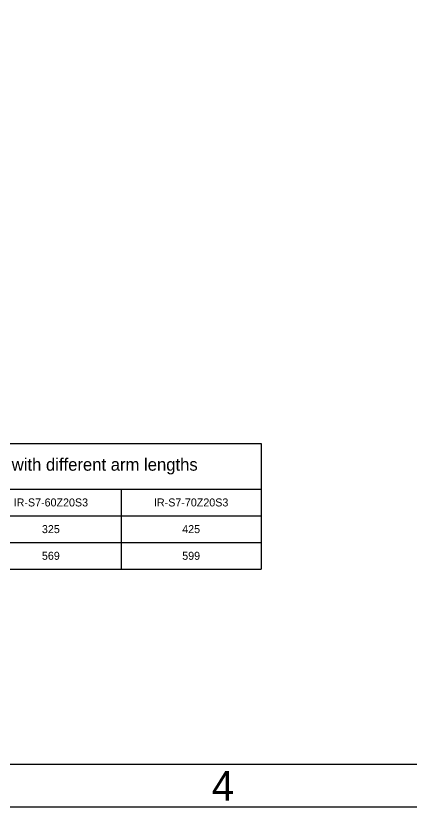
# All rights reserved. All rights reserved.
# Model space of a CAD drawing. Header units: millimetres. Extents: x 4086 to 8300, y 123 to 1549.
# Drawn here: x 7049.2 to 7271.5, y 123.6 to 568.6 of the extents above; entities that cross this region are included whole.
import ezdxf
from ezdxf.enums import TextEntityAlignment as Align

# ---------------------------------------------------------------- set-up
doc = ezdxf.new("R2010")
doc.units = ezdxf.units.MM
doc.layers.add('标注层', color=7, linetype='Continuous', lineweight=0)
doc.styles.add('思源黑', font='SourceHanSansCN-Normal.ttf')

# ---------------------------------------------------------------- blocks, each defined once
blk = doc.blocks.new('1')
at = {"color": 2}
for points in [[(6283.66, 123.62), (6283.66, 1549.22), (8299.66, 1549.22), (8299.66, 123.62)], [(6403.66, 147.62), (6403.66, 1525.22), (8275.66, 1525.22), (8275.66, 147.62)]]:
    blk.add_lwpolyline(points, close=True, dxfattribs=at)
at = {"color": 2, "style": '思源黑'}
blk.add_text('4', height=16.8, dxfattribs=at).set_placement((7165.66, 135.62), align=Align.MIDDLE_CENTER)
at = {"color": 7, "style": '思源黑'}
for tag, height, p in [('编号', 19.2, (8134.84, 252.67)), ('比例', 8, (7939.66, 171.62))]:
    blk.add_attdef(tag, text='', height=height, dxfattribs=at).set_placement(p, align=Align.MIDDLE)
at = {"linetype": 'Continuous', "lineweight": 0, "ltscale": 0.3, "style": '思源黑'}
for tag, p in [('当前页', (8121.35, 207.93)), ('总页数', (8160.27, 207.93))]:
    blk.add_attdef(tag, text='', height=8, dxfattribs=at).set_placement(p, align=Align.MIDDLE)
blk = doc.blocks.new('*T1660')
at = {"layer": '标注层', "color": 0, "lineweight": -2, "transparency": 16777216}
for p, q in [((0, 0), (315.49, 0)), ((0, 0), (0, -70.64)), ((315.49, 0), (315.49, -70.64)), ((0, -25.64), (315.49, -25.64)), ((78.87, -25.64), (78.87, -70.64)), ((157.75, -25.64), (157.75, -70.64)), ((236.62, -25.64), (236.62, -70.64)), ((0, -40.64), (315.49, -40.64)), ((0, -55.64), (315.49, -55.64)), ((0, -70.64), (315.49, -70.64))]:
    blk.add_line(p, q, dxfattribs=at)
at = {"layer": '标注层', "color": 0, "transparency": 16777216, "attachment_point": 5, "style": '思源黑'}
for s, insert, char_height, width in [('{\\C256;Parameters of 7kg series models with different arm lengths}', (157.75, -12.82), 7, 312.4948), ('model', (39.44, -33.14), 4.5, 75.8737), ('IR-S7-50Z20S3', (118.31, -33.14), 4.5, 75.8737), ('IR-S7-60Z20S3', (197.18, -33.14), 4.5, 75.8737), ('IR-S7-70Z20S3', (276.06, -33.14), 4.5, 75.8737), ('a', (39.44, -48.14), 4.5, 75.8737), ('225', (118.31, -48.14), 4.5, 75.8737), ('325', (197.18, -48.14), 4.5, 75.8737), ('425', (276.06, -48.14), 4.5, 75.8737), ('b', (39.44, -63.14), 4.5, 75.8737), ('545', (118.31, -63.14), 4.5, 75.8737), ('569', (197.18, -63.14), 4.5, 75.8737), ('599', (276.06, -63.14), 4.5, 75.8737)]:
    blk.add_mtext(s, dxfattribs=dict(at, insert=insert, char_height=char_height, width=width))

msp = doc.modelspace()

# ---------------------------------------------------------------- block references
for name, p in [('1', (0, 0)), ('*T1660', (6871.7256, 328.0909))]:
    msp.add_blockref(name, p)

doc.saveas('drawing.dxf')
